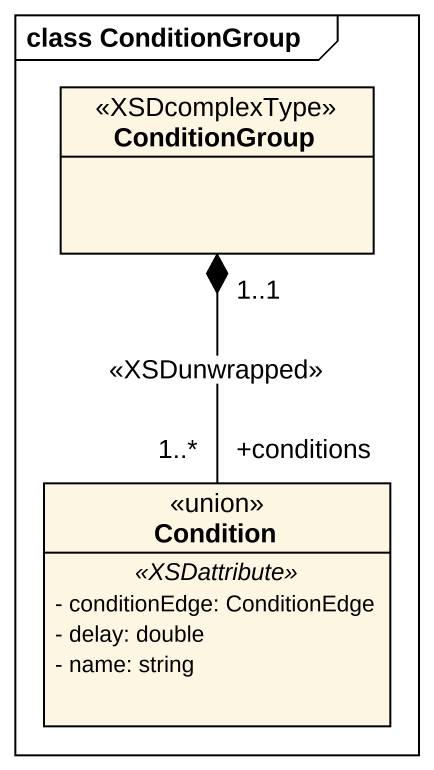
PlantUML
@startuml
mainframe class ConditionGroup
hide circle
hide empty members
skinparam classAttributeIconSize 0
class ConditionGroup <<XSDcomplexType>>
class Condition <<union>> {
  .. <<XSDattribute>> ..
  - conditionEdge: ConditionEdge
  - delay: double
  - name: string
}
ConditionGroup "1..1" *-- "+conditions\n1..*" Condition : <<XSDunwrapped>>
@enduml
